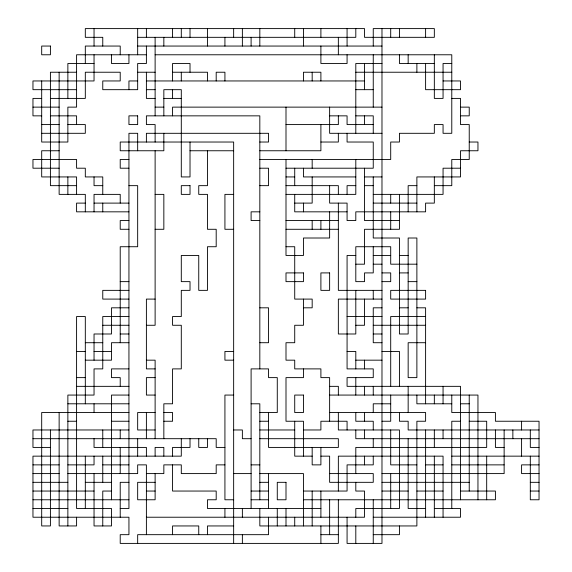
<?xml version="1.0" encoding="UTF-8"?>
<svg xmlns="http://www.w3.org/2000/svg" width="572" height="572" viewBox="0 0 572 572"><rect width="100%" height="100%" fill="white"/><g stroke="black" fill="none" stroke-linecap="round" stroke-linejoin="round"><path stroke-width="0.86" d="M137.666 37.323L355.805 37.323L355.805 28.6M137.666 46.053L381.982 46.053M146.396 54.776L76.591 54.776L76.591 107.128L67.868 107.128L67.868 142.028L41.692 142.028L41.692 80.952M155.119 54.776L451.78 54.776L451.78 133.305L443.057 133.305L443.057 124.582L434.334 124.582L434.334 133.305L399.428 133.305L399.428 142.028L390.705 142.028L390.705 159.481L259.824 159.481M94.044 63.499L67.868 63.499L67.868 98.405M381.982 63.499L355.805 63.499L355.805 133.305M434.334 63.499L399.428 63.499L399.428 54.776M451.78 63.499L443.057 63.499L443.057 98.405L434.334 98.405L434.334 54.776M76.591 72.229L50.415 72.229L50.415 185.657L76.591 185.657M137.666 72.229L155.119 72.229M172.572 72.229L207.472 72.229L207.472 80.952M355.805 72.229L451.78 72.229M137.666 80.952L128.943 80.952L128.943 89.675M146.396 80.952L364.528 80.952M443.057 80.952L460.51 80.952L460.51 89.675L425.604 89.675L425.604 63.499M76.591 89.675L32.962 89.675L32.962 80.952L94.044 80.952L94.044 54.776M146.396 89.675L155.119 89.675M355.805 89.675L373.251 89.675M41.692 98.405L32.962 98.405L32.962 115.851L41.692 115.851M50.415 98.405L85.314 98.405L85.314 72.229L120.22 72.229L120.22 80.952L102.767 80.952L102.767 89.675L137.666 89.675L137.666 63.499L146.396 63.499L146.396 46.053M155.119 98.405L146.396 98.405L146.396 72.229M163.842 98.405L181.295 98.405M451.78 98.405L460.51 98.405L460.51 124.582L469.233 124.582L469.233 159.481L451.78 159.481L451.78 185.657L434.334 185.657M32.962 107.128L59.138 107.128M155.119 107.128L163.842 107.128M381.982 107.128L172.572 107.128L172.572 115.851M460.51 107.128L469.233 107.128L469.233 115.851L460.51 115.851M50.415 115.851L76.591 115.851L76.591 124.582M329.629 115.851L347.075 115.851L347.075 124.582L373.251 124.582M355.805 115.851L373.251 115.851L373.251 133.305M41.692 124.582L59.138 124.582M67.868 124.582L85.314 124.582L85.314 133.305L41.692 133.305M286 124.582L338.352 124.582L338.352 115.851M381.982 133.305L329.629 133.305L329.629 107.128M259.824 142.028L268.547 142.028L268.547 133.305L146.396 133.305L146.396 142.028M320.899 142.028L338.352 142.028L338.352 133.305M469.233 142.028L477.956 142.028L477.956 150.758L460.51 150.758L460.51 176.934L416.881 176.934L416.881 211.833M59.138 150.758L41.692 150.758L41.692 176.934L76.591 176.934L76.591 194.38M190.018 150.758L233.648 150.758M259.824 150.758L320.899 150.758L320.899 124.582M128.943 159.481L120.22 159.481L120.22 168.204L128.943 168.204M59.138 168.204L32.962 168.204L32.962 159.481L76.591 159.481L76.591 168.204L85.314 168.204L85.314 176.934L102.767 176.934L102.767 194.38M259.824 168.204L268.547 168.204L268.547 185.657L259.824 185.657M286 168.204L373.251 168.204L373.251 142.028L347.075 142.028L347.075 133.305M460.51 168.204L443.057 168.204L443.057 194.38L373.251 194.38M286 176.934L294.723 176.934M355.805 176.934L303.453 176.934L303.453 168.204M364.528 176.934L381.982 176.934M102.767 185.657L94.044 185.657L94.044 176.934M128.943 185.657L137.666 185.657L137.666 246.732L120.22 246.732L120.22 342.714M286 185.657L338.352 185.657L338.352 194.38M355.805 185.657L347.075 185.657L347.075 194.38M364.528 185.657L373.251 185.657M416.881 185.657L408.158 185.657L408.158 211.833M155.119 194.38L163.842 194.38L163.842 229.286L155.119 229.286M233.648 194.38L224.925 194.38L224.925 229.286L233.648 229.286M286 194.38L355.805 194.38L355.805 159.481M85.314 203.11L76.591 203.11L76.591 211.833L128.943 211.833M94.044 203.11L128.943 203.11M294.723 203.11L312.176 203.11L312.176 176.934M373.251 203.11L416.881 203.11M259.824 211.833L251.101 211.833L251.101 220.556L259.824 220.556M347.075 211.833L294.723 211.833L294.723 194.38M128.943 220.556L120.22 220.556L120.22 229.286L128.943 229.286M286 220.556L338.352 220.556M399.428 220.556L364.528 220.556L364.528 168.204M286 229.286L338.352 229.286M286 246.732L294.723 246.732L294.723 299.092L312.176 299.092L312.176 307.815L303.453 307.815M355.805 255.462L347.075 255.462L347.075 368.89L373.251 368.89L373.251 377.62L347.075 377.62L347.075 386.343L460.51 386.343L460.51 499.771M373.251 255.462L390.705 255.462M399.428 255.462L408.158 255.462M355.805 264.185L364.528 264.185L364.528 229.286L399.428 229.286L399.428 194.38M373.251 264.185L381.982 264.185M416.881 264.185L390.705 264.185L390.705 246.732L355.805 246.732L355.805 281.638L364.528 281.638L364.528 272.908L373.251 272.908L373.251 246.732M381.982 272.908L390.705 272.908L390.705 281.638L381.982 281.638M399.428 272.908L408.158 272.908M120.22 281.638L128.943 281.638M408.158 281.638L416.881 281.638M128.943 290.361L102.767 290.361L102.767 299.092L128.943 299.092M381.982 290.361L338.352 290.361L338.352 203.11M155.119 299.092L146.396 299.092L146.396 368.89L155.119 368.89M381.982 299.092L338.352 299.092L338.352 333.991L355.805 333.991L355.805 290.361M128.943 307.815L111.49 307.815L111.49 333.991L94.044 333.991L94.044 360.167M259.824 307.815L268.547 307.815L268.547 342.714L259.824 342.714M381.982 307.815L373.251 307.815L373.251 342.714L381.982 342.714M399.428 307.815L408.158 307.815M416.881 307.815L425.604 307.815L425.604 403.796M128.943 316.538L102.767 316.538L102.767 368.89L94.044 368.89L94.044 395.066L67.868 395.066L67.868 525.947M347.075 316.538L381.982 316.538M425.604 316.538L390.705 316.538L390.705 386.343M102.767 325.268L128.943 325.268M146.396 325.268L155.119 325.268L155.119 150.758M355.805 325.268L364.528 325.268L364.528 299.092M373.251 325.268L425.604 325.268M120.22 333.991L128.943 333.991M373.251 333.991L381.982 333.991M85.314 342.714L102.767 342.714M128.943 342.714L111.49 342.714L111.49 360.167L85.314 360.167M425.604 342.714L408.158 342.714L408.158 377.62L416.881 377.62L416.881 238.009L408.158 238.009L408.158 333.991L399.428 333.991L399.428 238.009L373.251 238.009L373.251 176.934M76.591 351.444L85.314 351.444M94.044 351.444L111.49 351.444M233.648 351.444L224.925 351.444L224.925 360.167L233.648 360.167M347.075 351.444L355.805 351.444L355.805 368.89M381.982 351.444L399.428 351.444L399.428 386.343M146.396 360.167L155.119 360.167L155.119 438.695M355.805 360.167L381.982 360.167M128.943 368.89L111.49 368.89L111.49 377.62L120.22 377.62L120.22 386.343M76.591 377.62L85.314 377.62M155.119 377.62L146.396 377.62L146.396 395.066L155.119 395.066M76.591 386.343L128.943 386.343M329.629 386.343L338.352 386.343L338.352 395.066M128.943 395.066L111.49 395.066L111.49 499.771M233.648 395.066L224.925 395.066L224.925 499.771L233.648 499.771M329.629 395.066L477.956 395.066L477.956 499.771M67.868 403.796L128.943 403.796M251.101 403.796L259.824 403.796L259.824 499.771M390.705 403.796L373.251 403.796L373.251 412.519M451.78 403.796L416.881 403.796L416.881 395.066M460.51 403.796L469.233 403.796M128.943 412.519L41.692 412.519L41.692 525.947L50.415 525.947L50.415 429.972M155.119 412.519L137.666 412.519L137.666 429.972L155.119 429.972M163.842 412.519L172.572 412.519L172.572 421.242L163.842 421.242M259.824 412.519L277.277 412.519L277.277 377.62L268.547 377.62L268.547 368.89L251.101 368.89L251.101 508.501M329.629 412.519L425.604 412.519L425.604 421.242L416.881 421.242L416.881 525.947L259.824 525.947L259.824 508.501M67.868 421.242L76.591 421.242M111.49 421.242L128.943 421.242M259.824 421.242L268.547 421.242M381.982 421.242L390.705 421.242L390.705 395.066M460.51 421.242L451.78 421.242L451.78 508.501M469.233 421.242L486.686 421.242L486.686 447.418L355.805 447.418L355.805 473.595M128.943 429.972L32.962 429.972L32.962 447.418L50.415 447.418M233.648 429.972L242.371 429.972L242.371 438.695L251.101 438.695M259.824 429.972L294.723 429.972M303.453 429.972L320.899 429.972L320.899 421.242L347.075 421.242L347.075 429.972M539.038 429.972L408.158 429.972L408.158 421.242L399.428 421.242L399.428 412.519M32.962 438.695L216.195 438.695L216.195 447.418L224.925 447.418M259.824 438.695L338.352 438.695L338.352 447.418L268.547 447.418L268.547 412.519M539.038 438.695L355.805 438.695L355.805 429.972M504.132 447.418L495.409 447.418L495.409 429.972M539.038 447.418L530.308 447.418L530.308 429.972M312.176 456.149L294.723 456.149L294.723 421.242M320.899 456.149L329.629 456.149L329.629 482.325L373.251 482.325L373.251 473.595L329.629 473.595M451.78 456.149L539.038 456.149M32.962 464.872L59.138 464.872M67.868 464.872L94.044 464.872L94.044 456.149M102.767 464.872L128.943 464.872M224.925 464.872L216.195 464.872L216.195 473.595L181.295 473.595L181.295 464.872L163.842 464.872L163.842 473.595L146.396 473.595M251.101 464.872L259.824 464.872M416.881 464.872L390.705 464.872L390.705 429.972M425.604 464.872L443.057 464.872M451.78 464.872L504.132 464.872M539.038 464.872L521.585 464.872L521.585 473.595L539.038 473.595M32.962 473.595L59.138 473.595M67.868 473.595L137.666 473.595L137.666 464.872L146.396 464.872L146.396 534.677M233.648 473.595L251.101 473.595M259.824 473.595L303.453 473.595L303.453 525.947M381.982 473.595L504.132 473.595L504.132 429.972M32.962 482.325L67.868 482.325M85.314 482.325L111.49 482.325M128.943 482.325L120.22 482.325L120.22 517.224M155.119 482.325L137.666 482.325L137.666 499.771L155.119 499.771L155.119 473.595M259.824 482.325L268.547 482.325M381.982 482.325L469.233 482.325M530.308 482.325L539.038 482.325M32.962 491.048L94.044 491.048M111.49 491.048L102.767 491.048L102.767 525.947M146.396 491.048L155.119 491.048M251.101 491.048L268.547 491.048M303.453 491.048L347.075 491.048L347.075 464.872L373.251 464.872L373.251 456.149M381.982 491.048L408.158 491.048M416.881 491.048L443.057 491.048M460.51 491.048L495.409 491.048L495.409 499.771L303.453 499.771M530.308 491.048L539.038 491.048M32.962 499.771L128.943 499.771M251.101 499.771L268.547 499.771M32.962 508.501L67.868 508.501M120.22 508.501L128.943 508.501L128.943 133.305L137.666 133.305L137.666 150.758M320.899 508.501L207.472 508.501L207.472 499.771L216.195 499.771L216.195 491.048L172.572 491.048L172.572 464.872M425.604 508.501L408.158 508.501L408.158 438.695M434.334 508.501L460.51 508.501L460.51 517.224L373.251 517.224M146.396 517.224L364.528 517.224L364.528 491.048L355.805 491.048L355.805 482.325M233.648 525.947L207.472 525.947L207.472 534.677M320.899 534.677L338.352 534.677M373.251 534.677L399.428 534.677L399.428 525.947M530.308 456.149L530.308 499.771L539.038 499.771L539.038 421.242L495.409 421.242L495.409 412.519L451.78 412.519L451.78 395.066M521.585 421.242L521.585 429.972M521.585 438.695L521.585 456.149M512.862 429.972L512.862 438.695M486.686 456.149L486.686 499.771M469.233 395.066L469.233 491.048M443.057 386.343L443.057 403.796M443.057 429.972L443.057 438.695M443.057 517.224L443.057 456.149L338.352 456.149L338.352 491.048M434.334 176.934L434.334 203.11L425.604 203.11L425.604 211.833L355.805 211.833L355.805 220.556L347.075 220.556L347.075 203.11L329.629 203.11L329.629 185.657M434.334 395.066L434.334 403.796M434.334 429.972L434.334 447.418M434.334 456.149L434.334 517.224M425.604 28.6L425.604 37.323M425.604 429.972L425.604 517.224M416.881 63.499L416.881 72.229M408.158 54.776L408.158 63.499M408.158 386.343L408.158 412.519M399.428 28.6L399.428 37.323M390.705 28.6L390.705 37.323M390.705 194.38L390.705 203.11M390.705 211.833L390.705 229.286M390.705 473.595L390.705 508.501M381.982 28.6L381.982 543.4L347.075 543.4L347.075 517.224M373.251 46.053L373.251 28.6L434.334 28.6L434.334 37.323L364.528 37.323L364.528 28.6L85.314 28.6L85.314 37.323L102.767 37.323L102.767 46.053M373.251 54.776L373.251 107.128M373.251 290.361L373.251 299.092M373.251 386.343L373.251 395.066M373.251 429.972L373.251 421.242L355.805 421.242L355.805 412.519M373.251 438.695L373.251 447.418M373.251 499.771L373.251 543.4M364.528 63.499L364.528 89.675M364.528 115.851L364.528 124.582M364.528 360.167L364.528 368.89M364.528 386.343L364.528 395.066M364.528 412.519L364.528 421.242M364.528 429.972L364.528 438.695M364.528 456.149L364.528 464.872M355.805 377.62L355.805 395.066M355.805 517.224L355.805 508.501L399.428 508.501L399.428 429.972L338.352 429.972L338.352 412.519M355.805 525.947L355.805 543.4M347.075 28.6L347.075 46.053M347.075 54.776L347.075 63.499L320.899 63.499L320.899 46.053M338.352 37.323L338.352 54.776M338.352 499.771L338.352 543.4L120.22 543.4L120.22 534.677L128.943 534.677L128.943 517.224L32.962 517.224L32.962 456.149L181.295 456.149L181.295 438.695M329.629 211.833L329.629 238.009L303.453 238.009L303.453 255.462L286 255.462L286 159.481M329.629 421.242L329.629 377.62L320.899 377.62L320.899 368.89L294.723 368.89L294.723 360.167L286 360.167L286 342.714L294.723 342.714L294.723 325.268L303.453 325.268L303.453 299.092M329.629 499.771L329.629 534.677M320.899 28.6L320.899 37.323M320.899 80.952L320.899 72.229L303.453 72.229L303.453 80.952M320.899 220.556L320.899 229.286M320.899 447.418L320.899 464.872L312.176 464.872L312.176 447.418M320.899 491.048L320.899 517.224M320.899 525.947L320.899 543.4M312.176 72.229L312.176 80.952M312.176 159.481L312.176 168.204M312.176 220.556L312.176 229.286M312.176 491.048L312.176 525.947M303.453 28.6L303.453 46.053M303.453 203.11L303.453 211.833M303.453 368.89L303.453 377.62L286 377.62L286 421.242L303.453 421.242L303.453 456.149M294.723 28.6L294.723 37.323M294.723 168.204L294.723 185.657M294.723 517.224L294.723 525.947M286 107.128L286 150.758M286 508.501L286 525.947M277.277 508.501L277.277 525.947M268.547 473.595L268.547 508.501M268.547 517.224L268.547 534.677L137.666 534.677L137.666 543.4M259.824 28.6L259.824 46.053M259.824 368.89L259.824 115.851L146.396 115.851L146.396 124.582L155.119 124.582L155.119 142.028M251.101 37.323L251.101 46.053M242.371 28.6L242.371 46.053M242.371 508.501L242.371 517.224M242.371 534.677L242.371 543.4M233.648 28.6L233.648 37.323M233.648 543.4L233.648 142.028L120.22 142.028L120.22 150.758L163.842 150.758L163.842 133.305M224.925 37.323L224.925 46.053M224.925 80.952L224.925 72.229L216.195 72.229L216.195 80.952M224.925 508.501L224.925 517.224M207.472 28.6L207.472 46.053M207.472 150.758L207.472 185.657L198.749 185.657L198.749 194.38L207.472 194.38L207.472 229.286L216.195 229.286L216.195 246.732L207.472 246.732L207.472 290.361L198.749 290.361L198.749 255.462L181.295 255.462L181.295 281.638L190.018 281.638L190.018 290.361L181.295 290.361L181.295 316.538L172.572 316.538L172.572 325.268L181.295 325.268L181.295 368.89L172.572 368.89L172.572 403.796L163.842 403.796L163.842 438.695M207.472 438.695L207.472 447.418L198.749 447.418L198.749 438.695M198.749 534.677L198.749 525.947L172.572 525.947L172.572 534.677M190.018 28.6L190.018 37.323M190.018 72.229L190.018 63.499L172.572 63.499L172.572 80.952M190.018 142.028L190.018 176.934L181.295 176.934L181.295 89.675L163.842 89.675L163.842 115.851M190.018 438.695L190.018 447.418L172.572 447.418L172.572 456.149M181.295 28.6L181.295 37.323M181.295 72.229L181.295 80.952M172.572 28.6L172.572 37.323M172.572 89.675L172.572 98.405M163.842 37.323L163.842 46.053M163.842 456.149L163.842 447.418L155.119 447.418L155.119 456.149M155.119 37.323L155.119 115.851M146.396 28.6L146.396 37.323M146.396 412.519L146.396 438.695M146.396 456.149L146.396 447.418L94.044 447.418L94.044 438.695M137.666 28.6L137.666 54.776M137.666 438.695L137.666 456.149M128.943 54.776L128.943 63.499L111.49 63.499L111.49 54.776M120.22 54.776L120.22 46.053L85.314 46.053L85.314 63.499M120.22 203.11L120.22 194.38L94.044 194.38L94.044 211.833M120.22 429.972L120.22 438.695M120.22 447.418L120.22 473.595M102.767 203.11L102.767 211.833M102.767 429.972L102.767 447.418M102.767 456.149L102.767 482.325M94.044 28.6L94.044 46.053M94.044 403.796L94.044 412.519M94.044 473.595L94.044 525.947L111.49 525.947L111.49 508.501L76.591 508.501L76.591 316.538L85.314 316.538L85.314 403.796M85.314 211.833L85.314 194.38L59.138 194.38L59.138 72.229M85.314 456.149L85.314 508.501M76.591 517.224L76.591 525.947L59.138 525.947L59.138 412.519M67.868 176.934L67.868 194.38M50.415 46.053L41.692 46.053L41.692 54.776L50.415 54.776L50.415 46.053M137.666 115.851L128.943 115.851L128.943 124.582L137.666 124.582L137.666 115.851M190.018 185.657L181.295 185.657L181.295 194.38L190.018 194.38L190.018 185.657M303.453 272.908L286 272.908L286 281.638L303.453 281.638L303.453 272.908M329.629 272.908L320.899 272.908L320.899 290.361L329.629 290.361L329.629 272.908M425.604 290.361L390.705 290.361L390.705 299.092L425.604 299.092L425.604 290.361M303.453 395.066L294.723 395.066L294.723 412.519L303.453 412.519L303.453 395.066M286 482.325L277.277 482.325L277.277 499.771L286 499.771L286 482.325"/></g></svg>
